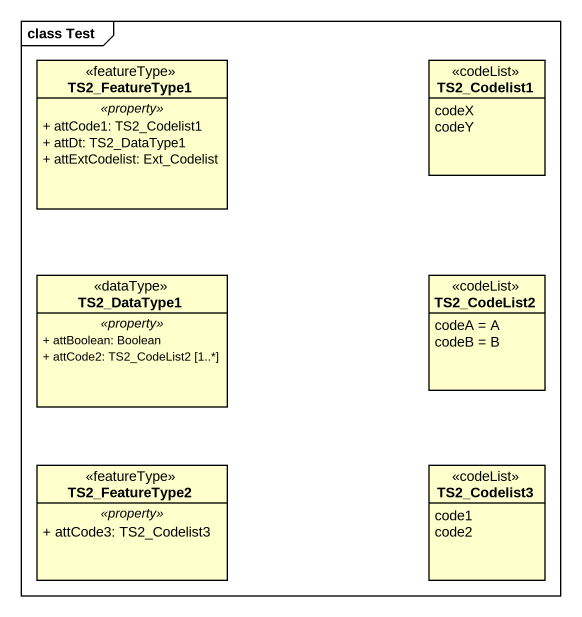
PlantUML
@startuml
mainframe class Test
hide circle
hide empty members
skinparam classAttributeIconSize 0
class TS2_FeatureType1 <<featureType>> {
  .. <<property>> ..
  + attCode1: TS2_Codelist1
  + attDt: TS2_DataType1
  + attExtCodelist: Ext_Codelist
}
class TS2_Codelist1 <<codeList>> {
  codeX
  codeY
}
class TS2_DataType1 <<dataType>> {
  .. <<property>> ..
  + attBoolean: Boolean
  + attCode2: TS2_CodeList2 [1..*]
}
class TS2_CodeList2 <<codeList>> {
  codeA = A
  codeB = B
}
class TS2_FeatureType2 <<featureType>> {
  .. <<property>> ..
  + attCode3: TS2_Codelist3
}
class TS2_Codelist3 <<codeList>> {
  code1
  code2
}
@enduml
